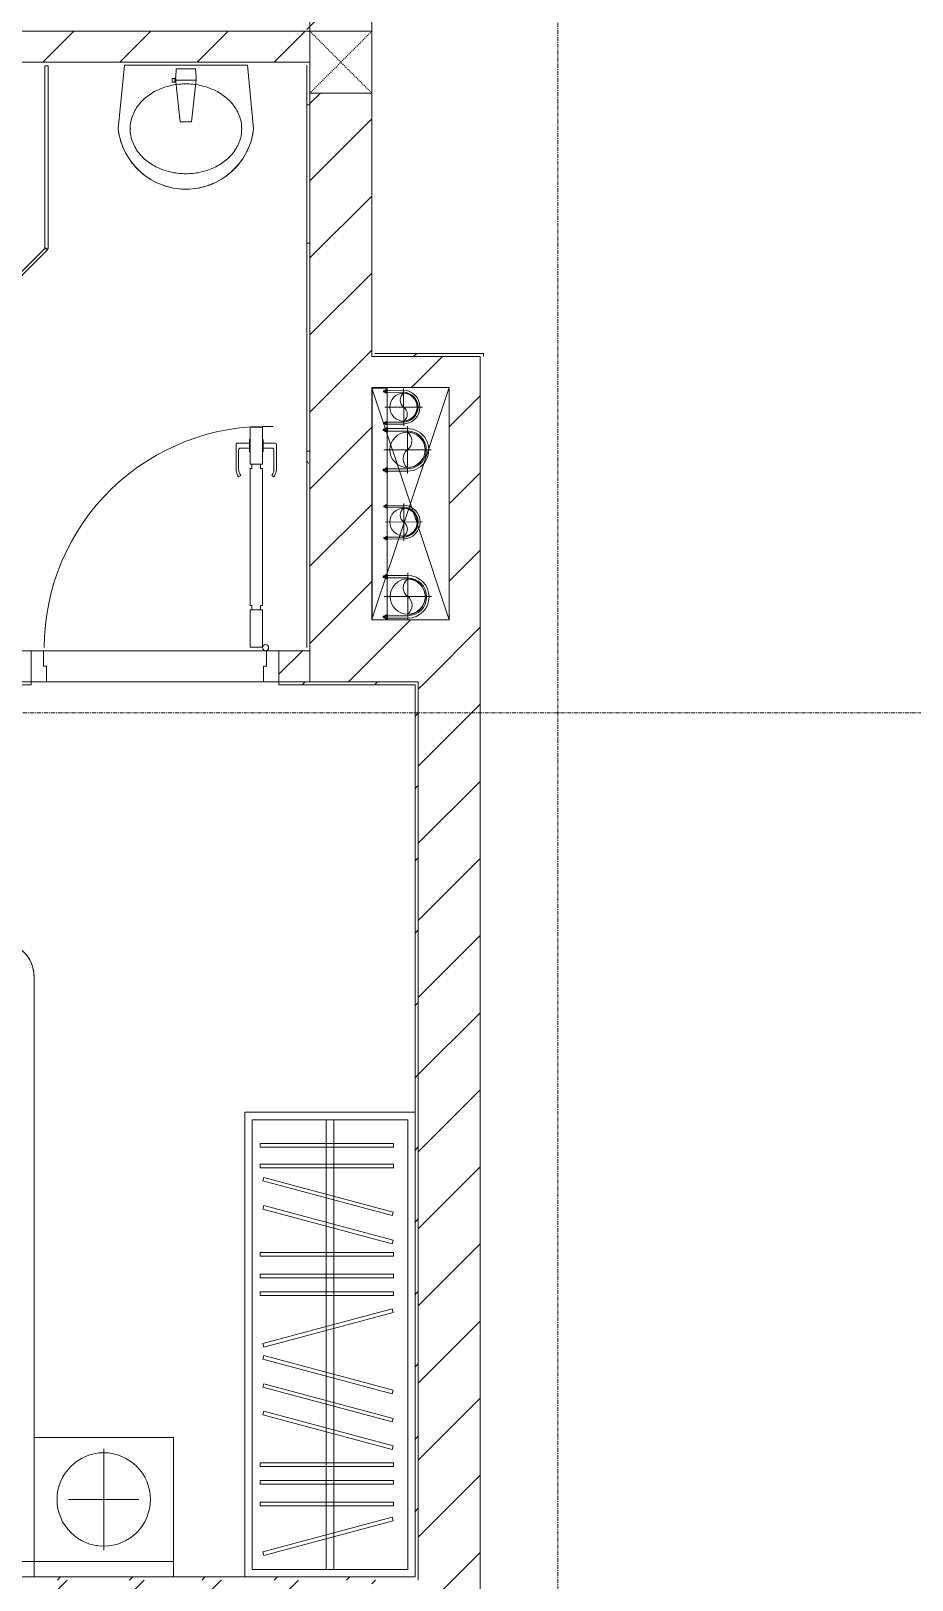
# Model space of a CAD drawing. Header units: millimetres. Extents: x 5357 to 201988, y -16345 to 109895.
# Drawn here: x 40953 to 43796, y 25637 to 30638 of the extents above; entities that cross this region are included whole.
import ezdxf

# ---------------------------------------------------------------- set-up
doc = ezdxf.new("R2010")
doc.units = ezdxf.units.MM
for name, pattern in [('Dash', [6, 3, -3]), ('Grid Line', [22.225, 12.7, -3.175, 3.175, -3.175]), ('IMPORT-CENTER _3_', [10.16, 6.35, -1.27, 1.27, -1.27])]:
    doc.linetypes.add(name, pattern=pattern)
for name, color, linetype, lineweight in [('0-1', 7, 'Continuous', 5), ('0-2', 53, 'Continuous', 9), ('A-CLNG', 13, 'Continuous', 9), ('A-DETL-GENF-1', 53, 'Continuous', 9), ('A-DOOR-1', 53, 'Continuous', 9), ('A-FLOR', 192, 'Continuous', 9), ('A-FLOR-1', 10, 'Continuous', 9), ('A-FLOR-2', 53, 'Continuous', 9), ('A-GLAZ-CURT-1', 53, 'Continuous', 9), ('A-WALL', 113, 'Continuous', 9), ('A-WALL-1', 9, 'Continuous', 18), ('A-WALL-2', 53, 'Continuous', 9), ('A-WALL-4', 113, 'Continuous', 18), ('A-WALL-PATT-1', 10, 'Continuous', 9), ('A-WALL-PATT-2', 53, 'Continuous', 9), ('A-WALL-PATT-3', 111, 'Continuous', 9), ('G-IMPT', 8, 'Continuous', 9), ('G-IMPT-2', 8, 'IMPORT-CENTER _3_', 9), ('I-FURN-1', 53, 'Continuous', 9), ('I-WALL-1', 9, 'Continuous', 18), ('I-WALL-3', 2, 'Continuous', 18), ('M-EQPM', 50, 'Continuous', 9), ('P-SANR-FIXT-1', 53, 'Continuous', 9), ('P-SANR-FIXT-2', 221, 'Continuous', 9), ('S-COLS', 52, 'Continuous', 9), ('S-COLS-5', 52, 'Continuous', 18), ('S-COLS-6', 52, 'Dash', 9), ('S-COLS-HDLN', 52, 'Dash', 9), ('S-GRID-1', 1, 'Grid Line', 9)]:
    doc.layers.add(name, color=color, linetype=linetype, lineweight=lineweight)
pattern_1 = [(45, (0, 0), (-124.4508, 124.4508), [])]
pattern_2 = [(45, (0, 0), (-116.6726, 116.6726), [])]

# ---------------------------------------------------------------- blocks, each defined once
blk = doc.blocks.new('NCV_TKTC_KET CAU_rvt-1-TKCS_MB SÂN ĐƯỜNG NỘI BỘ')
at = {"layer": 'A-FLOR-1'}
for p, q in [((42052.6, 30637), (42052.6, 29596.9)), ((42052.6, 29596.9), (42052.6, 30637)), ((42052.6, 29586.9), (42402.6, 29586.9)), ((42402.6, 29586.9), (42402.6, 28536.9)), ((42402.6, 28536.9), (42402.6, 29586.9)), ((42052.7, 29486.9), (42052.7, 28736.9)), ((41002.6, 28536.9), (41670.3, 28536.9)), ((41670.3, 28536.9), (41002.6, 28536.9)), ((41670.3, 28536.9), (41002.6, 28536.9)), ((41002.6, 28536.9), (41670.3, 28536.9)), ((42402.6, 28536.9), (42402.6, 25436.9))]:
    blk.add_line(p, q, dxfattribs=at)
at = {"layer": 'A-FLOR-2'}
blk.add_line((42052.7, 28736.9), (42052.7, 29486.9), dxfattribs=at)
blk = doc.blocks.new('DOOR_CW_01 CANH MO-PANEL KINH - DIG_02-800x2200-CỬA NHÔM KÍNH-401063-TKCS_MB SÂN ĐƯỜNG NỘI BỘ')
at = {"layer": 'A-DETL-GENF-1'}
for p, q in [((-347, -182), (-347, -62)), ((-347, -62), (-307, -62)), ((-307, -62), (-307, -182)), ((-307, -182), (-347, -182)), ((-347, -196), (-341, -196)), ((-347, -638), (-347, -196)), ((-341, -196), (-341, -182)), ((-341, -182), (-313, -182)), ((-313, -182), (-313, -196)), ((-307, -196), (-313, -196)), ((-307, -196), (-307, -638)), ((-392, -637), (-392, -716.5)), ((-384, -699.5), (-384, -637)), ((-383.9, -611.2), (-377.3, -615.8)), ((-347, -638), (-341, -638)), ((-341, -652), (-341, -638)), ((-307, -638), (-313, -638)), ((-313, -638), (-313, -652)), ((-270.1, -611.2), (-276.7, -615.8)), ((-270, -699.5), (-270, -637)), ((-262, -637), (-262, -716.5)), ((-349, -692.2), (-349, -731.8)), ((-347, -692.2), (-349, -692.2)), ((-307, -652), (-347, -652)), ((-347, -652), (-347, -772)), ((-347, -692.2), (-347, -731.8)), ((-313, -652), (-341, -652)), ((-307, -772), (-307, -652)), ((-307, -692.2), (-307, -731.8)), ((-307, -692.2), (-305, -692.2)), ((-305, -692.2), (-305, -731.8)), ((-349, -720.5), (-388, -720.5)), ((-349, -703.5), (-380, -703.5)), ((-349, -731.8), (-347, -731.8)), ((-305, -731.8), (-307, -731.8)), ((-305, -703.5), (-274, -703.5)), ((-305, -720.5), (-266, -720.5)), ((-347, -772), (-307, -772))]:
    blk.add_line(p, q, dxfattribs=at)
blk.add_circle((-357, -60), 10, dxfattribs=at)
for centre, radius, start, end in [((-357, -60), 714, 268, 0), ((-347, -637), 45, 145, 180), ((-347, -637), 37, 145, 180), ((-307, -637), 37, 0, 35), ((-307, -637), 45, 360, 35), ((-380, -699.5), 4, 180, 270), ((-274, -699.5), 4, 270, 0), ((-388, -716.5), 4, 180, 270), ((-266, -716.5), 4, 270, 0)]:
    blk.add_arc(centre, radius, start, end, dxfattribs=at)
at = {"layer": 'A-DOOR-1'}
for p, q in [((-400, -50), (-400, 50)), ((-400, 50), (-350, 50)), ((-350, 50), (-350, 0)), ((350, 0), (350, 50)), ((350, 50), (400, 50)), ((400, 50), (400, -50)), ((-360, -50), (-400, -50)), ((-360, 0), (-360, -50)), ((-350, 0), (-360, 0)), ((-357, -50), (-332, -50)), ((360, 0), (350, 0)), ((360, -50), (360, 0)), ((400, -50), (360, -50))]:
    blk.add_line(p, q, dxfattribs=at)
blk = doc.blocks.new('bonruatreo - Chậu rửa-401074-TKCS_MB SÂN ĐƯỜNG NỘI BỘ')
at = {"layer": 'P-SANR-FIXT-1'}
for p, q in [((198.4, 0), (-198.4, 0)), ((165, 0), (-165, 0)), ((218.6, -205), (198.4, 0)), ((-198.4, 0), (-218.6, -205)), ((-180.6, -205), (-177.8, -205))]:
    blk.add_line(p, q, dxfattribs=at)
at = {"layer": 'P-SANR-FIXT-1', "flags": 128}
blk.add_lwpolyline([(218.6, -205), (217.4, -213.7), (215.9, -222.4), (214, -231), (211.8, -239.5), (209.3, -247.9), (206.4, -256.2), (203.2, -264.4), (199.6, -272.5), (195.8, -280.4), (191.6, -288.1), (187.1, -295.7), (182.3, -303.1), (177.3, -310.3), (171.9, -317.3), (166.3, -324.1), (160.4, -330.6), (154.2, -336.9), (147.8, -342.9), (141.2, -348.7), (134.3, -354.2), (127.3, -359.4), (120, -364.4), (112.5, -369), (104.9, -373.4), (97.1, -377.4), (89.1, -381.2), (81, -384.6), (72.7, -387.6), (64.4, -390.4), (55.9, -392.8), (47.3, -394.8), (38.7, -396.6), (30, -397.9), (21.3, -399), (12.5, -399.6), (3.7, -400), (-5.1, -399.9), (-13.9, -399.6), (-22.6, -398.8), (-31.4, -397.8), (-40.1, -396.3), (-48.7, -394.5), (-57.2, -392.4), (-65.7, -390), (-74, -387.2), (-82.2, -384.1), (-90.3, -380.6), (-98.3, -376.8), (-106.1, -372.7), (-113.7, -368.3), (-121.1, -363.6), (-128.4, -358.7), (-135.4, -353.4), (-142.2, -347.8), (-148.8, -342), (-155.2, -335.9), (-161.3, -329.6), (-167.2, -323), (-172.8, -316.2), (-178.1, -309.2), (-183.1, -302), (-187.8, -294.6), (-192.2, -287), (-196.4, -279.2), (-200.2, -271.3), (-203.7, -263.2), (-206.8, -255), (-209.7, -246.6), (-212.2, -238.2), (-214.3, -229.7), (-216.1, -221.1), (-217.6, -212.4), (-218.6, -205)], dxfattribs=at)
at = {"layer": 'P-SANR-FIXT-1'}
blk.add_arc((0, -180), 220, 186.525, 353.475, dxfattribs=at)
for points in [[(-180, -205), (-180, -197.6), (-178.6, -182.7), (-172.4, -161.2), (-162.5, -141.1), (-149.4, -123), (-133.8, -107), (-116.1, -93.4), (-96.9, -82.1), (-76.5, -73.2), (-55.2, -66.5), (-33.3, -62.1), (-11.2, -59.9), (11.1, -59.9), (33.3, -62.1), (55.2, -66.5), (76.5, -73.2), (96.9, -82.1), (116.1, -93.4), (133.8, -107.1), (149.5, -123), (162.5, -141.2), (172.4, -161.2), (178.6, -182.7), (180, -197.6), (180, -205)], [(180, -205), (180, -212.4), (178.6, -227.3), (172.4, -248.8), (162.5, -268.8), (149.5, -287), (133.8, -302.9), (116.1, -316.6), (96.9, -327.9), (76.5, -336.8), (55.2, -343.5), (33.3, -347.9), (11.1, -350.1), (-11.2, -350.1), (-33.3, -347.9), (-55.2, -343.5), (-76.5, -336.8), (-96.9, -327.9), (-116.1, -316.6), (-133.8, -303), (-149.4, -287), (-162.5, -268.9), (-172.4, -248.8), (-178.6, -227.3), (-180, -212.4), (-180, -205)]]:
    blk.add_open_spline(points, degree=3, dxfattribs=at)
at = {"layer": 'P-SANR-FIXT-2'}
for p, q in [((-44.7, -42.8), (-35.6, -42.8)), ((-44.7, -54.2), (-44.7, -42.8)), ((-35.6, -42.8), (-35.6, -44.2)), ((-35.6, -44.2), (-33.1, -44.2)), ((-35.6, -44.2), (-35.6, -52.9)), ((-32.2, -52.9), (-33.1, -44.2)), ((-33, -37.3), (-31.4, -12.2)), ((32.7, -48.5), (-32.7, -48.5)), ((-30.2, -11), (30.2, -11)), ((33, -45.4), (18.5, -182.5)), ((31.4, -12.2), (33, -37.3)), ((-35.6, -54.2), (-44.7, -54.2)), ((-35.6, -52.9), (-35.6, -54.2)), ((-32.2, -52.9), (-35.6, -52.9)), ((-18.5, -182.5), (-32.2, -52.9)), ((18.5, -182.5), (-18.5, -182.5))]:
    blk.add_line(p, q, dxfattribs=at)
for centre, radius, start, end in [((5.5, -41.4), 38.7, 173.966, 184.1457), ((-30.1, -12.3), 1.3, 91.2278, 176.4003), ((30.1, -12.3), 1.3, 3.5997, 88.7722), ((-5.5, -41.4), 38.7, 353.966, 6.034)]:
    blk.add_arc(centre, radius, start, end, dxfattribs=at)
blk = doc.blocks.new('System Panel - Glazed-850628-TKCS_MB SÂN ĐƯỜNG NỘI BỘ')
at = {"layer": 'A-GLAZ-CURT-1'}
for p, q in [((295.3, 5), (-295.3, 5)), ((-295.3, 5), (-295.3, -5)), ((295.3, -5), (295.3, 5)), ((-295.3, -5), (295.3, -5))]:
    blk.add_line(p, q, dxfattribs=at)
blk = doc.blocks.new('System Panel - Glazed-850629-TKCS_MB SÂN ĐƯỜNG NỘI BỘ')
at = {"layer": 'A-GLAZ-CURT-1'}
for p, q in [((316.6, 5), (-316.6, 5)), ((-316.6, 5), (-316.6, -5)), ((316.6, -5), (316.6, 5)), ((-316.6, -5), (316.6, -5))]:
    blk.add_line(p, q, dxfattribs=at)
blk = doc.blocks.new('GIUONG NGU-2TAB-1600x2000 - GIUONG NGU-2TAB-1600x2000-V146-TKCS_MB SÂN ĐƯỜNG NỘI BỘ')
at = {"layer": 'I-FURN-1'}
for p, q in [((569.6, 2050), (1997.1, 2050)), ((1997.1, 2050), (569.6, 2050)), ((1997.1, 2000), (569.6, 2000)), ((458.5, 50), (458.5, 1938.9)), ((458.5, 1938.9), (458.5, 50)), ((508.5, 1938.9), (508.5, 100)), ((2058.2, 100), (2058.2, 1938.9)), ((2108.2, 1938.9), (2108.2, 50)), ((2108.2, 50), (2108.2, 1938.9)), ((8.5, 50), (8.5, 450.3)), ((8.5, 450.3), (458.5, 450.3)), ((8.5, 450.3), (458.5, 450.3)), ((8.5, 50), (8.5, 450.3)), ((458.5, 450.3), (458.5, 50)), ((458.5, 450.3), (458.5, 50)), ((2108.2, 50), (2108.2, 450.3)), ((2108.2, 450.3), (2558.2, 450.3)), ((2108.2, 450.3), (2108.2, 50)), ((2558.2, 450.3), (2108.2, 450.3)), ((2558.2, 450.3), (2558.2, 50)), ((2558.2, 50), (2558.2, 450.3)), ((233.5, 86.8), (233.5, 413.5)), ((2333.2, 86.8), (2333.2, 413.5)), ((120.2, 250.2), (346.8, 250.2)), ((2446.5, 250.2), (2219.8, 250.2)), ((508.5, 100), (2058.2, 100)), ((458.5, 50), (8.5, 50)), ((8.5, 0), (8.5, 50)), ((8.5, 50), (458.5, 50)), ((458.5, 50), (8.5, 50)), ((2108.2, 50), (458.5, 50)), ((458.5, 50), (458.5, 0)), ((458.5, 0), (458.5, 50)), ((458.5, 50), (2108.2, 50)), ((458.5, 50), (2108.2, 50)), ((2558.2, 50), (2108.2, 50)), ((2108.2, 50), (2558.2, 50)), ((2108.2, 0), (2108.2, 50)), ((2108.2, 50), (2108.2, 0)), ((2108.2, 50), (2558.2, 50)), ((2558.2, 50), (2558.2, 0))]:
    blk.add_line(p, q, dxfattribs=at)
for centre in [(233.5, 250.2), (2333.2, 250.2)]:
    blk.add_circle(centre, 150.7, dxfattribs=at)
for centre, radius, start, end in [((569.6, 1938.9), 111.1, 90, 180), ((569.6, 1938.9), 111.1, 90, 180), ((1997.1, 1938.9), 111.1, 0, 90), ((1997.1, 1938.9), 111.1, 1.3136, 90), ((569.6, 1938.9), 61.1, 90, 180), ((1997.1, 1938.9), 61.1, 360, 90)]:
    blk.add_arc(centre, radius, start, end, dxfattribs=at)
blk = doc.blocks.new('TU QUAN AO-SUITE ROOM_3 - TU QUAN AO-SUITE ROOM_3-V147-TKCS_MB SÂN ĐƯỜNG NỘI BỘ')
at = {"layer": 'I-FURN-1'}
for p, q in [((0, -1500), (0, 0)), ((0, 0), (0, -1500)), ((-526, -24), (-24, -24)), ((-526, -1476), (-526, -24)), ((-526, -24), (-526, -600)), ((-287, -24), (-287, -576)), ((-263, -24), (-263, -576)), ((-24, -24), (-24, -1476)), ((-478.3, -181.1), (-61.3, -69.4)), ((-58.2, -80.9), (-475.2, -192.7)), ((-61.3, -69.4), (-58.2, -80.9)), ((-475.2, -192.7), (-478.3, -181.1)), ((-480.1, -229.7), (-50.1, -229.7)), ((-480.1, -241.7), (-480.1, -229.7)), ((-50.1, -241.7), (-480.1, -241.7)), ((-50.1, -229.7), (-50.1, -241.7)), ((-480.1, -299.2), (-50.1, -299.2)), ((-480.1, -311.2), (-480.1, -299.2)), ((-50.1, -299.2), (-50.1, -311.2)), ((-50.1, -311.2), (-480.1, -311.2)), ((-480.1, -356.4), (-50.1, -356.4)), ((-480.1, -368.4), (-480.1, -356.4)), ((-50.1, -368.4), (-480.1, -368.4)), ((-50.1, -356.4), (-50.1, -368.4)), ((-475.2, -411.5), (-478.3, -423.1)), ((-478.3, -423.1), (-61.3, -534.9)), ((-58.2, -523.3), (-475.2, -411.5)), ((-475.2, -500.3), (-478.3, -511.9)), ((-478.3, -511.9), (-61.3, -623.6)), ((-58.2, -612.1), (-475.2, -500.3)), ((-61.3, -534.9), (-58.2, -523.3)), ((-526, -1476), (-526, -600)), ((-475.2, -591.5), (-478.3, -603.1)), ((-58.2, -703.3), (-475.2, -591.5)), ((-287, -576), (-287, -1476)), ((-263, -576), (-263, -1476)), ((-478.3, -603.1), (-61.3, -714.9)), ((-61.3, -623.6), (-58.2, -612.1)), ((-478.3, -853.9), (-61.3, -742.1)), ((-61.3, -714.9), (-58.2, -703.3)), ((-61.3, -742.1), (-58.2, -753.7)), ((-58.2, -753.7), (-475.2, -865.5)), ((-475.2, -865.5), (-478.3, -853.9)), ((-480.1, -908.6), (-480.1, -920.6)), ((-480.1, -908.6), (-480.1, -920.6)), ((-50.1, -908.6), (-480.1, -908.6)), ((-480.1, -920.6), (-50.1, -920.6)), ((-50.1, -920.6), (-50.1, -908.6)), ((-480.1, -965.8), (-480.1, -977.8)), ((-480.1, -965.8), (-480.1, -977.8)), ((-50.1, -965.8), (-480.1, -965.8)), ((-480.1, -977.8), (-50.1, -977.8)), ((-50.1, -977.8), (-50.1, -965.8)), ((-480.1, -1035.3), (-480.1, -1047.3)), ((-480.1, -1035.3), (-480.1, -1047.3)), ((-50.1, -1035.3), (-480.1, -1035.3)), ((-480.1, -1047.3), (-50.1, -1047.3)), ((-50.1, -1047.3), (-50.1, -1035.3)), ((-475.2, -1075.3), (-478.3, -1086.9)), ((-478.3, -1086.9), (-61.3, -1198.6)), ((-58.2, -1187.1), (-475.2, -1075.3)), ((-475.2, -1166.5), (-478.3, -1178.1)), ((-478.3, -1178.1), (-61.3, -1289.9)), ((-58.2, -1278.3), (-475.2, -1166.5)), ((-61.3, -1198.6), (-58.2, -1187.1)), ((-61.3, -1289.9), (-58.2, -1278.3)), ((-480.1, -1320.5), (-480.1, -1332.5)), ((-480.1, -1320.5), (-480.1, -1332.5)), ((-50.1, -1320.5), (-480.1, -1320.5)), ((-480.1, -1332.5), (-50.1, -1332.5)), ((-50.1, -1332.5), (-50.1, -1320.5)), ((-480.1, -1386.9), (-480.1, -1398.9)), ((-480.1, -1386.9), (-480.1, -1398.9)), ((-50.1, -1386.9), (-480.1, -1386.9)), ((-480.1, -1398.9), (-50.1, -1398.9)), ((-50.1, -1398.9), (-50.1, -1386.9)), ((-550, -1500), (0, -1500)), ((0, -1500), (-550, -1500)), ((-24, -1476), (-526, -1476))]:
    blk.add_line(p, q, dxfattribs=at)
blk = doc.blocks.new('NCV_TKTC_TANG 1_rvt-1-TKCS_MB SÂN ĐƯỜNG NỘI BỘ')
at = {"layer": 'A-WALL-PATT-1'}
h = blk.add_hatch(dxfattribs=at)
h.set_pattern_fill('FP_1', color=256, style=0, pattern_type=2)
h.set_pattern_definition(pattern_1)
h.paths.add_polyline_path([(38152.6, 30536.9), (39952.6, 30536.9), (39952.6, 30636.9), (38152.6, 30636.9), (38152.6, 30612.1)])
h.paths.add_polyline_path([(41852.6, 30536.9), (41852.6, 30636.9), (40052.6, 30636.9), (40052.6, 30536.9), (41802.6, 30536.9)])
h = blk.add_hatch(dxfattribs=at)
h.set_pattern_fill('FP_3', color=256, style=0, pattern_type=2)
h.set_pattern_definition([(0, (0, 0), (894.08, 223.52), [73.762, -596.798, 73.762, -596.798, -3576.32]), (0, (0, 0), (894.08, 223.52), [-1341.12, 73.762, -1267.358, 73.762, -596.798, -1564.64]), (0, (0, 0), (894.08, 223.52), [-3352.8, 73.762, -373.278, 73.762, -1043.838]), (120, (335.28, 111.76), (-640.614, 662.536), [73.762, -596.798, 73.762, -4173.118]), (120, (335.28, 111.76), (-640.614, 662.536), [-744.322, -596.798, 73.762, -1267.358, -2235.2]), (120, (335.28, 111.76), (-640.614, 662.536), [-2682.24, 73.762, -596.798, 73.762, -1490.878]), (120, (335.28, 111.76), (-640.614, 662.536), [-3426.562, -373.278, 73.762, -1043.838]), (240, (447.04, 558.8), (-253.466, -886.056), [73.762, -596.798, 73.762, -4173.118]), (240, (447.04, 558.8), (-253.466, -886.056), [-744.322, -596.798, 73.762, -1267.358, -2235.2]), (240, (447.04, 558.8), (-253.466, -886.056), [-2682.24, 73.762, -596.798, 73.762, -1490.878]), (240, (447.04, 558.8), (-253.466, -886.056), [-3426.562, -373.278, 73.762, -1043.838])])
h.paths.add_polyline_path([(41846, 28646.9), (41852.6, 28646.9), (41852.6, 30526.9), (41842.6, 30526.9), (41842.6, 28646.9)])
h = blk.add_hatch(dxfattribs=at)
h.set_pattern_fill('FP_1', color=256, style=0, pattern_type=2)
h.set_pattern_definition(pattern_1)
h.paths.add_polyline_path([(40555.7, 28536.9), (40952.6, 28536.9), (40952.6, 28636.9), (40052.6, 28636.9), (40052.6, 28536.9), (40459.9, 28536.9)])
h.paths.add_polyline_path([(41752.6, 28536.9), (41852.6, 28536.9), (41852.6, 28636.9), (41752.6, 28636.9), (41752.6, 28586.9)])
at = {"layer": 'A-WALL-PATT-2'}
h = blk.add_hatch(dxfattribs=at)
h.set_pattern_fill('FP_2', color=256, style=0, pattern_type=2)
h.set_pattern_definition(pattern_2)
h.paths.add_polyline_path([(41842.6, 30636.9), (41852.6, 30638.4), (41852.6, 32396.1), (41842.6, 32395.3), (41842.6, 30637)])
h.paths.add_polyline_path([(41842.6, 33486.1), (41852.6, 33486.9), (41852.6, 33636.9), (41842.6, 33636.4), (41842.6, 33486.9)])
h = blk.add_hatch(dxfattribs=at)
h.set_pattern_fill('FP_2', color=256, style=0, pattern_type=2)
h.set_pattern_definition(pattern_2)
h.paths.add_polyline_path([(38152.6, 28526.9), (40952.6, 28526.9), (40952.6, 28536.9), (38152.6, 28536.9)])
h.paths.add_polyline_path([(42202.6, 28526.9), (42202.6, 28536.9), (41752.6, 28536.9), (41752.6, 28526.9), (42192.6, 28526.9)])
h = blk.add_hatch(dxfattribs=at)
h.set_pattern_fill('FP_2', color=256, style=0, pattern_type=2)
h.set_pattern_definition(pattern_2)
h.paths.add_polyline_path([(42202.6, 25636.9), (42202.6, 28526.9), (42192.6, 28526.9), (42192.6, 25636.9)])
h = blk.add_hatch(dxfattribs=at)
h.set_pattern_fill('FP_2', color=256, style=0, pattern_type=2)
h.set_pattern_definition(pattern_2)
h.paths.add_polyline_path([(42192.6, 25636.9), (42192.6, 25646.9), (38852.6, 25646.9), (38852.6, 25636.9), (42075.1, 25636.9)])
at = {"layer": 'A-FLOR-1'}
for p, q in [((41842.6, 30636.9), (40052.6, 30636.9)), ((40952.6, 28636.9), (40992.6, 28636.9)), ((40992.6, 28636.9), (41712.6, 28636.9)), ((41712.6, 28636.9), (41752.6, 28636.9)), ((41702.6, 28536.9), (41002.6, 28536.9)), ((41752.6, 28536.9), (41702.6, 28536.9))]:
    blk.add_line(p, q, dxfattribs=at)
at = {"layer": 'A-FLOR-2'}
for p, q in [((41712.6, 28636.9), (40992.6, 28636.9)), ((41002.6, 28536.9), (41702.6, 28536.9))]:
    blk.add_line(p, q, dxfattribs=at)
at = {"layer": 'A-WALL-1'}
for p, q in [((41852.6, 30636.9), (40052.6, 30636.9)), ((41852.6, 30536.9), (41852.6, 30636.9)), ((40052.6, 30536.9), (41852.6, 30536.9)), ((41852.6, 28536.9), (41852.6, 28636.9))]:
    blk.add_line(p, q, dxfattribs=at)
at = {"layer": 'A-WALL-2'}
for p, q in [((40952.6, 28636.9), (40052.6, 28636.9)), ((41852.6, 28636.9), (41752.6, 28636.9)), ((40052.6, 28536.9), (40952.6, 28536.9)), ((40952.6, 28536.9), (40052.6, 28536.9)), ((41702.6, 28536.9), (41002.6, 28536.9)), ((41752.6, 28536.9), (41852.6, 28536.9)), ((41852.6, 28536.9), (41752.6, 28536.9))]:
    blk.add_line(p, q, dxfattribs=at)
at = {"layer": 'I-WALL-1'}
for p, q in [((41852.6, 30636.9), (41852.6, 32395.3)), ((41842.6, 30636.9), (41852.6, 30636.9)), ((41842.6, 30526.9), (41842.6, 28646.9)), ((41852.6, 28646.9), (41852.6, 30526.9)), ((38162.6, 28526.9), (40952.6, 28526.9)), ((40952.6, 28526.9), (40952.6, 28536.9)), ((41752.6, 28536.9), (41752.6, 28526.9)), ((41752.6, 28526.9), (42192.6, 28526.9)), ((42202.6, 28536.9), (41852.6, 28536.9)), ((42192.6, 28526.9), (42192.6, 25646.9)), ((42202.6, 28526.9), (42202.6, 28536.9)), ((42202.6, 25636.9), (42202.6, 28526.9)), ((42192.6, 25646.9), (38862.6, 25646.9))]:
    blk.add_line(p, q, dxfattribs=at)
at = {"layer": 'A-DOOR-1', "rotation": 180}
blk.add_blockref('DOOR_CW_01 CANH MO-PANEL KINH - DIG_02-800x2200-CỬA NHÔM KÍNH-401063-TKCS_MB SÂN ĐƯỜNG NỘI BỘ', (41352.6, 28586.9), dxfattribs=at)
at = {"layer": 'A-GLAZ-CURT-1'}
for name, p, rotation in [('System Panel - Glazed-850628-TKCS_MB SÂN ĐƯỜNG NỘI BỘ', (41002.6, 30229.6), 269.9999999999991), ('System Panel - Glazed-850629-TKCS_MB SÂN ĐƯỜNG NỘI BỘ', (40778.7, 29710.4), 224.9999999999989)]:
    blk.add_blockref(name, p, dxfattribs=dict(at, rotation=rotation))
at = {"layer": 'I-FURN-1'}
blk.add_blockref('GIUONG NGU-2TAB-1600x2000 - GIUONG NGU-2TAB-1600x2000-V146-TKCS_MB SÂN ĐƯỜNG NỘI BỘ', (38854.1, 25646.9), dxfattribs=at)
at = {"layer": 'I-FURN-1', "rotation": 180}
blk.add_blockref('TU QUAN AO-SUITE ROOM_3 - TU QUAN AO-SUITE ROOM_3-V147-TKCS_MB SÂN ĐƯỜNG NỘI BỘ', (41642.6, 25646.9), dxfattribs=at)
at = {"layer": 'P-SANR-FIXT-1'}
blk.add_blockref('bonruatreo - Chậu rửa-401074-TKCS_MB SÂN ĐƯỜNG NỘI BỘ', (41452.6, 30526.9), dxfattribs=at)
blk = doc.blocks.new('TKTC_XREF_251221_MB TANG 1 - TKTC_XREF_260130_MB TANG 1_dwg_CUM U_DN100-4202115-TKCS_MB SÂN ĐƯỜNG NỘI BỘ')
at = {"layer": 'G-IMPT'}
for p, q in [((-79.1, 66.6), (-79.1, 63.4)), ((-76.6, 66.6), (-76.6, 63.4)), ((-74.6, 66.6), (-74.6, 63.4)), ((-72.7, 69.3), (-72.7, 60.7)), ((-66.9, 67.9), (-71.7, 67.9)), ((-65, 69), (0, 69)), ((-66.9, 62.1), (-71.7, 62.1)), ((-72.7, -60.7), (-72.7, -69.3)), ((-66.9, -62.1), (-71.7, -62.1)), ((-79.1, -63.4), (-79.1, -66.6)), ((-76.6, -63.4), (-76.6, -66.6)), ((-74.6, -63.4), (-74.6, -66.6)), ((-66.9, -67.9), (-71.7, -67.9)), ((-65, -69), (0, -69))]:
    blk.add_line(p, q, dxfattribs=at)
at = {"layer": 'G-IMPT', "flags": 128}
for points in [[(-72.7, 67.6), (-78.1, 67.6), (-78.1, 62.4), (-72.7, 62.4)], [(-71.7, 59.2), (-66.9, 59.2), (-66.9, 70.8), (-71.7, 70.8)], [(-66.9, 70.8), (-66.9, 72.7), (-65, 72.7), (-65, 57.3), (-66.9, 57.3), (-66.9, 59.2)], [(-65, 61), (0, 61), (0, 57)], [(-72.7, -62.4), (-78.1, -62.4), (-78.1, -67.6), (-72.7, -67.6)], [(-71.7, -70.8), (-66.9, -70.8), (-66.9, -59.2), (-71.7, -59.2)], [(-66.9, -59.2), (-66.9, -57.3), (-65, -57.3), (-65, -72.7), (-66.9, -72.7), (-66.9, -70.8)], [(-65, -61), (0, -61), (0, -57)]]:
    blk.add_lwpolyline(points, dxfattribs=at)
at = {"layer": 'G-IMPT'}
for centre, radius, start, end in [((-78.1, 66.6), 0.96, 90, 180), ((-78.1, 63.4), 0.96, 180, 270), ((-71.1, 69.3), 1.56, 112.61986, 247.38014), ((-67.9, 65), 4.8, 143.1301, 216.8699), ((0, 0), 69, 270, 90), ((-71.1, 60.7), 1.56, 112.61986, 247.38014), ((0, 0), 61, 270, 90), ((0, 0), 57, 270, 90), ((-78.1, -63.4), 0.96, 90, 180), ((-71.1, -60.7), 1.56, 112.61986, 247.38014), ((-67.9, -65), 4.8, 143.1301, 216.8699), ((-78.1, -66.6), 0.96, 180, 270), ((-71.1, -69.3), 1.56, 112.61986, 247.38014)]:
    blk.add_arc(centre, radius, start, end, dxfattribs=at)
blk = doc.blocks.new('TKTC_XREF_251221_MB TANG 1 - TKTC_XREF_260130_MB TANG 1_dwg_$cc-4202117-TKCS_MB SÂN ĐƯỜNG NỘI BỘ')
at = {"layer": 'G-IMPT'}
blk.add_circle((0, 0), 0.5, dxfattribs=at)
for centre, radius, start, end in [((0, 0), 0.5, 90, 270), ((0.188, 0.25), 0.313, 126.8699, 233.1301), ((-0.188, -0.25), 0.313, 306.8699, 53.1301)]:
    blk.add_arc(centre, radius, start, end, dxfattribs=at)
at = {"layer": 'G-IMPT-2'}
for p, q in [((0, -0.673), (0, 0.673)), ((-0.673, 0), (0.673, 0))]:
    blk.add_line(p, q, dxfattribs=at)
blk = doc.blocks.new('TKTC_XREF_251221_MB TANG 1 - TKTC_XREF_260130_MB TANG 1_dwg_$cc-4202122-TKCS_MB SÂN ĐƯỜNG NỘI BỘ')
at = {"layer": 'G-IMPT'}
blk.add_circle((0, 0), 0.5, dxfattribs=at)
for centre, radius, start, end in [((0, 0), 0.5, 90, 270), ((0.188, 0.25), 0.313, 126.8699, 177.2074), ((0.188, 0.25), 0.313, 180, 233.1301), ((-0.188, -0.25), 0.313, 306.8699, 53.1301)]:
    blk.add_arc(centre, radius, start, end, dxfattribs=at)
at = {"layer": 'G-IMPT-2'}
for p, q in [((0, -0.673), (0, 0.673)), ((-0.673, 0), (0.673, 0))]:
    blk.add_line(p, q, dxfattribs=at)
blk = doc.blocks.new('TKTC_XREF_251221_MB TANG 1 - TKTC_XREF_260130_MB TANG 1_dwg_CUM U_DN100-4202112-TKCS_MB SÂN ĐƯỜNG NỘI BỘ')
at = {"layer": 'G-IMPT'}
for p, q in [((-79.1, 66.6), (-79.1, 63.4)), ((-76.6, 66.6), (-76.6, 63.4)), ((-74.6, 66.6), (-74.6, 63.4)), ((-72.7, 69.3), (-72.7, 60.7)), ((-66.9, 67.9), (-71.7, 67.9)), ((-66.9, 62.1), (-71.7, 62.1)), ((-65, 69), (0, 69)), ((-79.1, -63.4), (-79.1, -66.6)), ((-76.6, -63.4), (-76.6, -66.6)), ((-74.6, -63.4), (-74.6, -66.6)), ((-72.7, -60.7), (-72.7, -69.3)), ((-66.9, -62.1), (-71.7, -62.1)), ((-66.9, -67.9), (-71.7, -67.9)), ((-65, -69), (0, -69))]:
    blk.add_line(p, q, dxfattribs=at)
at = {"layer": 'G-IMPT', "flags": 128}
for points in [[(-72.7, 67.6), (-78.1, 67.6), (-78.1, 62.4), (-72.7, 62.4)], [(-71.7, 59.2), (-66.9, 59.2), (-66.9, 70.8), (-71.7, 70.8)], [(-66.9, 70.8), (-66.9, 72.7), (-65, 72.7), (-65, 57.3), (-66.9, 57.3), (-66.9, 59.2)], [(-65, 61), (0, 61), (0, 57)], [(-72.7, -62.4), (-78.1, -62.4), (-78.1, -67.6), (-72.7, -67.6)], [(-71.7, -70.8), (-66.9, -70.8), (-66.9, -59.2), (-71.7, -59.2)], [(-66.9, -59.2), (-66.9, -57.3), (-65, -57.3), (-65, -72.7), (-66.9, -72.7), (-66.9, -70.8)], [(-65, -61), (0, -61), (0, -57)]]:
    blk.add_lwpolyline(points, dxfattribs=at)
at = {"layer": 'G-IMPT'}
for centre, radius, start, end in [((-78.1, 66.6), 0.96, 90, 180), ((-78.1, 63.4), 0.96, 180, 270), ((-71.1, 69.3), 1.56, 112.6199, 247.3801), ((-67.9, 65), 4.8, 143.1301, 216.8699), ((-71.1, 60.7), 1.56, 112.6199, 247.3801), ((0, 0), 69, 270, 90), ((0, 0), 61, 270, 90), ((0, 0), 57, 270, 90), ((-78.1, -63.4), 0.96, 90, 180), ((-78.1, -66.6), 0.96, 180, 270), ((-71.1, -60.7), 1.56, 112.6199, 247.3801), ((-67.9, -65), 4.8, 143.1301, 216.8699), ((-71.1, -69.3), 1.56, 112.6199, 247.3801)]:
    blk.add_arc(centre, radius, start, end, dxfattribs=at)
blk = doc.blocks.new('TKTC_XREF_251221_MB TANG 1 - TKTC_XREF_260130_MB TANG 1_dwg_$cc-4202123-TKCS_MB SÂN ĐƯỜNG NỘI BỘ')
at = {"layer": 'G-IMPT'}
blk.add_circle((0, 0), 0.5, dxfattribs=at)
for centre, radius, start, end in [((0, 0), 0.5, 90, 270), ((0.188, 0.25), 0.313, 126.8699, 233.1301), ((-0.188, -0.25), 0.313, 306.8699, 53.1301)]:
    blk.add_arc(centre, radius, start, end, dxfattribs=at)
at = {"layer": 'G-IMPT-2'}
for p, q in [((0, -0.673), (0, 0.66)), ((-0.673, 0), (0.673, 0))]:
    blk.add_line(p, q, dxfattribs=at)
blk = doc.blocks.new('TKTC_XREF_251221_MB TANG 1 - TKTC_XREF_260130_MB TANG 1_dwg_$cc-4202118-TKCS_MB SÂN ĐƯỜNG NỘI BỘ')
at = {"layer": 'G-IMPT'}
blk.add_circle((0, 0), 0.5, dxfattribs=at)
for centre, radius, start, end in [((0, 0), 0.5, 90, 270), ((0.188, 0.25), 0.313, 126.8699, 233.1301), ((-0.188, -0.25), 0.313, 306.8699, 53.1301)]:
    blk.add_arc(centre, radius, start, end, dxfattribs=at)
at = {"layer": 'G-IMPT-2'}
for p, q in [((0, -0.673), (0, 0.673)), ((-0.673, 0), (0.673, 0))]:
    blk.add_line(p, q, dxfattribs=at)
blk = doc.blocks.new('TKTC_XREF_251221_MB TANG 1 - TKTC_XREF_260130_MB TANG 1_dwg-4202109-TKCS_MB SÂN ĐƯỜNG NỘI BỘ')
at = {"layer": 'G-IMPT'}
blk.add_line((-161098.3, -372609.7), (-161098.3, -371861.5), dxfattribs=at)
at = {"layer": 'G-IMPT', "flags": 128}
blk.add_lwpolyline([(-161099.2, -371861.5), (-161049.2, -371861.8), (-161049.2, -372609.7)], dxfattribs=at)
at = {"extrusion": (0, 0, -1)}
for name, p, xscale, yscale, zscale, rotation in [('TKTC_XREF_251221_MB TANG 1 - TKTC_XREF_260130_MB TANG 1_dwg_CUM U_DN100-4202115-TKCS_MB SÂN ĐƯỜNG NỘI BỘ', (160998.2, -371923.3), 0.7894736842105257, 0.7894736842105257, -0.7894736842105257, 179.5802210006296), ('TKTC_XREF_251221_MB TANG 1 - TKTC_XREF_260130_MB TANG 1_dwg_$cc-4202122-TKCS_MB SÂN ĐƯỜNG NỘI BỘ', (160984.1, -372061.2), 113.7150000000092, 113.7150000000092, -113.7150000000092, 359.9532564459116), ('TKTC_XREF_251221_MB TANG 1 - TKTC_XREF_260130_MB TANG 1_dwg_CUM U_DN100-4202115-TKCS_MB SÂN ĐƯỜNG NỘI BỘ', (160997.8, -372294.4), 0.7894736842105257, 0.7894736842105257, -0.7894736842105257, 179.5802210006296)]:
    blk.add_blockref(name, p, dxfattribs=dict(at, xscale=xscale, yscale=yscale, zscale=zscale, rotation=rotation))
for name, p, xscale, yscale, zscale, rotation in [('TKTC_XREF_251221_MB TANG 1 - TKTC_XREF_260130_MB TANG 1_dwg_$cc-4202117-TKCS_MB SÂN ĐƯỜNG NỘI BỘ', (-160996.2, -371923.3), 90.00000000005133, 90.00000000005133, 90.00000000005133, 180.4197789977763), ('TKTC_XREF_251221_MB TANG 1 - TKTC_XREF_260130_MB TANG 1_dwg_CUM U_DN100-4202112-TKCS_MB SÂN ĐƯỜNG NỘI BỘ', (-160984.1, -372061.2), 0.9974999999999966, 0.9974999999999966, 0.9974999999999966, 0.04674355648990237), ('TKTC_XREF_251221_MB TANG 1 - TKTC_XREF_260130_MB TANG 1_dwg_$cc-4202118-TKCS_MB SÂN ĐƯỜNG NỘI BỘ', (-160995.8, -372294.4), 90.00000000005133, 90.00000000005133, 90.00000000005133, 180.4197789977763), ('TKTC_XREF_251221_MB TANG 1 - TKTC_XREF_260130_MB TANG 1_dwg_CUM U_DN100-4202112-TKCS_MB SÂN ĐƯỜNG NỘI BỘ', (-160983.3, -372535.6), 0.9975000000000005, 0.9975000000000005, 0.9975000000000005, 0.04674355613123519), ('TKTC_XREF_251221_MB TANG 1 - TKTC_XREF_260130_MB TANG 1_dwg_$cc-4202123-TKCS_MB SÂN ĐƯỜNG NỘI BỘ', (-160983.3, -372534.7), 113.7150000000092, 113.7150000000092, 113.7150000000092, 180.0447608815844)]:
    blk.add_blockref(name, p, dxfattribs=dict(xscale=xscale, yscale=yscale, zscale=zscale, rotation=rotation))
blk = doc.blocks.new('TKTC_XREF_251221_MB TANG 1 - TKTC_XREF_251221_MB TANG 1-2038492-TKCS_MB SÂN ĐƯỜNG NỘI BỘ')
blk.add_blockref('TKTC_XREF_251221_MB TANG 1 - TKTC_XREF_260130_MB TANG 1_dwg-4202109-TKCS_MB SÂN ĐƯỜNG NỘI BỘ', (169499.1, 384109.7))
blk = doc.blocks.new('G1_SOF - BO TRU - 200x200-3050151-TKCS_MB SÂN ĐƯỜNG NỘI BỘ')
at = {"layer": 'S-COLS-HDLN'}
for p, q in [((-100, 100), (100, -100)), ((100, 100), (-100, -100))]:
    blk.add_line(p, q, dxfattribs=at)

msp = doc.modelspace()

# ---------------------------------------------------------------- hatches: boundary and pattern name
at = {"layer": 'A-WALL-PATT-3'}
h = msp.add_hatch(dxfattribs=at)
h.set_pattern_fill('FP_1', color=256, style=0, pattern_type=2)
h.set_pattern_definition(pattern_1)
h.paths.add_polyline_path([(41912.9, 29586.9), (42052.6, 29586.9), (42052, 30437), (41852.6, 30437), (41852.6, 29586.9)])
h.paths.add_polyline_path([(42052, 30637), (42052.6, 30638.4), (42052.6, 32395.3), (41852.6, 32395.3), (41853.6, 30637), (41986.1, 30637)])
h.paths.add_polyline_path([(41852.6, 33485.3), (42052.6, 33486.9), (42052.6, 33636.9), (41852.6, 33636.9), (41852.6, 33486.1)])
h = msp.add_hatch(dxfattribs=at)
h.set_pattern_fill('FP_1', color=256, style=0, pattern_type=2)
h.set_pattern_definition(pattern_1)
h.paths.add_polyline_path([(42052.1, 28736.9), (42052.6, 28736.9), (42052, 29586.9), (41852.6, 29586.9), (41852.6, 28736.9), (42052, 28736.9)])
h = msp.add_hatch(dxfattribs=at)
h.set_pattern_fill('FP_2', color=256, style=0, pattern_type=2)
h.set_pattern_definition(pattern_2)
h.paths.add_polyline_path([(42402.6, 29586.9), (42412.6, 29586.9), (42412.6, 29596.9), (42052.6, 29596.9), (42052.7, 29586.9), (42372.7, 29586.9)])
h = msp.add_hatch(dxfattribs=at)
h.set_pattern_fill('FP_1', color=256, style=0, pattern_type=2)
h.set_pattern_definition(pattern_1)
h.paths.add_polyline_path([(42302.6, 29486.9), (42402.6, 29486.9), (42402.6, 29586.9), (42052.6, 29586.9), (42052.7, 29486.9), (42302.4, 29486.9)])
h = msp.add_hatch(dxfattribs=at)
h.set_pattern_fill('FP_1', color=256, style=0, pattern_type=2)
h.set_pattern_definition(pattern_1)
h.paths.add_polyline_path([(42302.6, 28736.9), (42402.6, 28736.9), (42402.6, 29486.9), (42302.6, 29486.9), (42302.6, 28737)])
h = msp.add_hatch(dxfattribs=at)
h.set_pattern_fill('FP_1', color=256, style=0, pattern_type=2)
h.set_pattern_definition(pattern_1)
h.paths.add_polyline_path([(42275.5, 28536.9), (42402.6, 28536.9), (42402.6, 28736.9), (41852.6, 28736.9), (41852.6, 28536.9), (42202.6, 28536.9)])
h = msp.add_hatch(dxfattribs=at)
h.set_pattern_fill('FP_1', color=256, style=0, pattern_type=2)
h.set_pattern_definition(pattern_1)
h.paths.add_polyline_path([(42302.4, 25636.9), (42402.6, 25636.9), (42402.6, 28536.9), (42202.6, 28536.9), (42202.6, 25636.9)])
h = msp.add_hatch(dxfattribs=at)
h.set_pattern_fill('FP_1', color=256, style=0, pattern_type=2)
h.set_pattern_definition(pattern_1)
h.paths.add_polyline_path([(42202.6, 25436.9), (42402.6, 25437), (42402.6, 25636.9), (42052.6, 25636.9), (42052.6, 25436.9)])
h.paths.add_polyline_path([(38852.6, 25436.9), (41852.6, 25436.9), (41852.6, 25636.9), (38852.6, 25636.9), (38852.6, 25601)])

# ---------------------------------------------------------------- linework, layer by layer
at = {"layer": '0-2'}
for p, q in [((42185, 29088.6), (42052.7, 29484.8)), ((42172, 29096.4), (42302.4, 29486.9)), ((42052.7, 28739.1), (42171, 29093.4)), ((42198.4, 29048.5), (42187.2, 29082.2)), ((42200.7, 29041.6), (42198.4, 29048.5)), ((42302.4, 28736.9), (42200.7, 29041.6))]:
    msp.add_line(p, q, dxfattribs=at)
at = {"layer": 'A-CLNG'}
msp.add_line((42302.4, 29486.9), (42302.4, 28736.9), dxfattribs=at)
at = {"layer": 'A-FLOR'}
for p, q in [((42052.6, 29596.9), (42052.6, 33636.9)), ((42402.6, 25436.9), (42402.6, 29586.9))]:
    msp.add_line(p, q, dxfattribs=at)
at = {"layer": 'A-WALL'}
for p, q in [((42052.6, 30637), (42052.6, 32395.3)), ((41852.6, 30637), (42052.6, 30637)), ((42052.6, 30437), (41852.6, 30437)), ((42052.6, 29596.9), (42052.6, 30437))]:
    msp.add_line(p, q, dxfattribs=at)
at = {"layer": 'A-WALL-4'}
for p, q in [((41852.6, 32395.3), (41852.6, 30637)), ((41852.6, 30437), (41852.6, 28536.9)), ((42052.6, 29586.9), (42052.6, 29596.9)), ((42052.6, 29586.9), (42052.6, 29586.9)), ((42402.6, 25436.9), (42402.6, 29586.9)), ((42052.6, 29486.9), (42302.1, 29486.9)), ((42052.6, 28736.9), (42052.6, 29486.9)), ((42302.6, 29486.9), (42302.6, 28736.9)), ((42302.6, 28736.9), (42052.6, 28736.9)), ((41852.6, 28536.9), (42202.6, 28536.9)), ((42202.6, 28536.9), (42202.6, 25636.9))]:
    msp.add_line(p, q, dxfattribs=at)
at = {"layer": 'I-WALL-3'}
for p, q in [((42052.6, 29596.9), (42052.6, 29586.9)), ((42052.6, 29586.9), (42402.6, 29586.9)), ((42412.6, 29596.9), (42062.6, 29596.9)), ((42412.6, 29586.9), (42412.6, 29596.9))]:
    msp.add_line(p, q, dxfattribs=at)
at = {"layer": 'S-COLS'}
for p, q in [((42052.6, 30637), (41852.6, 30637)), ((41852.6, 30437), (42052.6, 30437))]:
    msp.add_line(p, q, dxfattribs=at)
at = {"layer": 'S-COLS-5'}
for p, q in [((41852.6, 30637), (41852.6, 30437)), ((42052.6, 30437), (42052.6, 30637))]:
    msp.add_line(p, q, dxfattribs=at)
at = {"layer": 'S-GRID-1'}
for p, q in [((42652.6, 20960.6), (42652.6, 80482.7)), ((131551.8, 28436.9), (29351.8, 28436.9))]:
    msp.add_line(p, q, dxfattribs=at)

# ---------------------------------------------------------------- block references
at = {"layer": '0-1'}
for name in ['NCV_TKTC_KET CAU_rvt-1-TKCS_MB SÂN ĐƯỜNG NỘI BỘ', 'NCV_TKTC_TANG 1_rvt-1-TKCS_MB SÂN ĐƯỜNG NỘI BỘ']:
    msp.add_blockref(name, (0, 0), dxfattribs=at)
at = {"layer": 'M-EQPM'}
msp.add_blockref('TKTC_XREF_251221_MB TANG 1 - TKTC_XREF_251221_MB TANG 1-2038492-TKCS_MB SÂN ĐƯỜNG NỘI BỘ', (33652.6, 17236.9), dxfattribs=at)
at = {"layer": 'S-COLS-6'}
msp.add_blockref('G1_SOF - BO TRU - 200x200-3050151-TKCS_MB SÂN ĐƯỜNG NỘI BỘ', (41952.6, 30537), dxfattribs=at)

doc.saveas('drawing.dxf')
